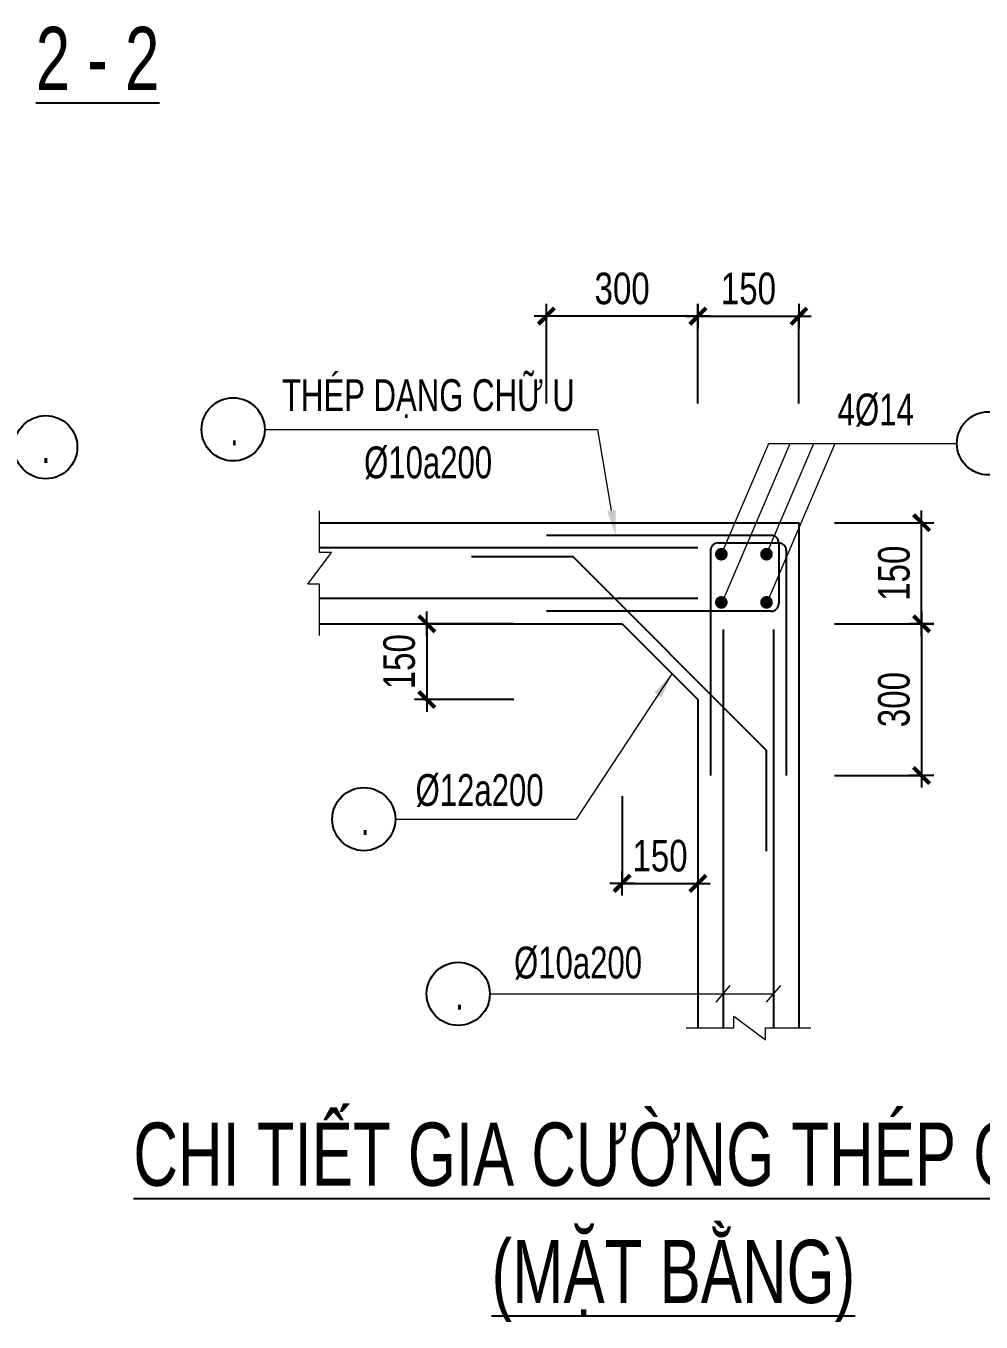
# Model space of a CAD drawing. Extents: x 1229855 to 1302267, y 1135177 to 1201195.
# Drawn here: x 1283294 to 1287075, y 1152161 to 1157290 of the extents above; entities that cross this region are included whole.
import ezdxf
from ezdxf.enums import TextEntityAlignment as Align

# ---------------------------------------------------------------- set-up
doc = ezdxf.new("R2010")
doc.units = 0
doc.header["$LTSCALE"] = 25
doc.header["$MEASUREMENT"] = 0
doc.header["$PDMODE"] = 98
doc.layers.get('DEFPOINTS').update_dxf_attribs({"linetype": 'CONTINUOUS'})
for name, color, linetype in [('02.CDC.DIM', 1, 'CONTINUOUS'), ('CDC.02.DIM', 1, 'CONTINUOUS'), ('CDC.03.BORDER', 3, 'CONTINUOUS'), ('CDC.05.STEEL', 4, 'CONTINUOUS'), ('CDC.06.TEXT', 2, 'CONTINUOUS'), ('CDC.14.STEELNUM', 3, 'CONTINUOUS')]:
    doc.layers.add(name, color=color, linetype=linetype)
doc.layers.add('KCS_CHI', color=1, linetype='CONTINUOUS', lineweight=15)
doc.styles.add('1', font='arial.ttf', dxfattribs={"width": 0.75})
doc.styles.add('KCS_SMTEXT', font='arial.ttf', dxfattribs={"width": 0.7})
doc.dimstyles.new('DX2', dxfattribs={"dimscale": 0.5, "dimtxt": 250, "dimasz": 0.8, "dimexe": 0, "dimexo": 0, "dimgap": 90, "dimtad": 1, "dimdec": 0, "dimzin": 13, "dimdsep": 46, "dimtxsty": '1', "dimblk1": 'CHEO', "dimblk2": 'CHEO', "dimsah": 1, "dimcen": 0, "dimclrd": 256, "dimclre": 256, "dimclrt": 2, "dimadec": 0, "dimazin": 0, "dimtfac": 1, "dimtdec": 0, "dimtix": 1, "dimtmove": 2, "dimatfit": 3, "dimldrblk": 'CHEO', "dimfxl": 1, "dimtolj": 1, "dimtzin": 13, "dimarcsym": 0})

# ---------------------------------------------------------------- blocks, each defined once
blk = doc.blocks.new('CHEO')
at = {"layer": '02.CDC.DIM'}
for points in [[(-121, 0), (121, 0)], [(0, 121), (0, -121)]]:
    blk.add_lwpolyline(points, dxfattribs=at)
at = {"layer": '02.CDC.DIM', "color": 2, "const_width": 40}
blk.add_lwpolyline([(80, 80), (-80, -81)], dxfattribs=at)
blk = doc.blocks.new('*D128')
at = {"layer": 'CDC.02.DIM', "lineweight": -2, "ltscale": 3, "transparency": 16777216}
for p, q in [((1285954.2, 1155796.3), (1285954.2, 1156141.4)), ((1285954.6, 1156141.4), (1286353.8, 1156141.4)), ((1286354.2, 1155796.3), (1286354.2, 1156141.4))]:
    blk.add_line(p, q, dxfattribs=at)
at = {"layer": 'DEFPOINTS', "color": 0, "ltscale": 3, "transparency": 16777216}
for p in [(1286354.2, 1156141.4), (1285954.2, 1155796.3), (1286354.2, 1155796.3)]:
    blk.add_point(p, dxfattribs=at)
at = {"layer": 'CDC.02.DIM', "lineweight": -2, "ltscale": 3, "transparency": 16777216, "xscale": 0.4, "yscale": 0.4, "zscale": 0.4, "rotation": 180}
blk.add_blockref('CHEO', (1285954.2, 1156141.4), dxfattribs=at)
at = {"layer": 'CDC.02.DIM', "lineweight": -2, "ltscale": 3, "transparency": 16777216, "xscale": 0.4, "yscale": 0.4, "zscale": 0.4}
blk.add_blockref('CHEO', (1286354.2, 1156141.4), dxfattribs=at)
at = {"layer": 'CDC.02.DIM', "color": 2, "ltscale": 3, "transparency": 16777216, "insert": (1286154.2, 1156250.2), "char_height": 125, "attachment_point": 5, "style": '1'}
blk.add_mtext('\\A1;150', dxfattribs=at)
blk = doc.blocks.new('*D129')
at = {"layer": 'CDC.02.DIM', "lineweight": -2, "ltscale": 3, "transparency": 16777216}
for p, q in [((1285654.2, 1154241.9), (1285654.2, 1153896.9)), ((1285954.2, 1154241.9), (1285954.2, 1153896.9)), ((1285654.6, 1153896.9), (1285953.8, 1153896.9))]:
    blk.add_line(p, q, dxfattribs=at)
at = {"layer": 'DEFPOINTS', "color": 0, "ltscale": 3, "transparency": 16777216}
for p in [(1285654.2, 1154241.9), (1285954.2, 1154241.9), (1285954.2, 1153896.9)]:
    blk.add_point(p, dxfattribs=at)
at = {"layer": 'CDC.02.DIM', "lineweight": -2, "ltscale": 3, "transparency": 16777216, "xscale": 0.4, "yscale": 0.4, "zscale": 0.4, "rotation": 180}
blk.add_blockref('CHEO', (1285654.2, 1153896.9), dxfattribs=at)
at = {"layer": 'CDC.02.DIM', "lineweight": -2, "ltscale": 3, "transparency": 16777216, "xscale": 0.4, "yscale": 0.4, "zscale": 0.4}
blk.add_blockref('CHEO', (1285954.2, 1153896.9), dxfattribs=at)
at = {"layer": 'CDC.02.DIM', "color": 2, "ltscale": 3, "transparency": 16777216, "insert": (1285804.2, 1154005.7), "char_height": 125, "attachment_point": 5, "style": '1'}
blk.add_mtext('\\A1;150', dxfattribs=at)
blk = doc.blocks.new('*D130')
at = {"layer": 'CDC.02.DIM', "lineweight": -2, "ltscale": 3, "transparency": 16777216}
for p, q in [((1285226.1, 1154924.1), (1284881.1, 1154924.1)), ((1284881.1, 1154923.7), (1284881.1, 1154624.5)), ((1285226.1, 1154624.1), (1284881.1, 1154624.1))]:
    blk.add_line(p, q, dxfattribs=at)
at = {"layer": 'DEFPOINTS', "color": 0, "ltscale": 3, "transparency": 16777216}
for p in [(1285226.1, 1154924.1), (1284881.1, 1154624.1), (1285226.1, 1154624.1)]:
    blk.add_point(p, dxfattribs=at)
at = {"layer": 'CDC.02.DIM', "lineweight": -2, "ltscale": 3, "transparency": 16777216, "xscale": 0.4, "yscale": 0.4, "zscale": 0.4}
for p, rotation in [((1284881.1, 1154924.1), 90), ((1284881.1, 1154624.1), 270)]:
    blk.add_blockref('CHEO', p, dxfattribs=dict(at, rotation=rotation))
at = {"layer": 'CDC.02.DIM', "color": 2, "ltscale": 3, "transparency": 16777216, "insert": (1284772.2, 1154774.1), "char_height": 125, "attachment_point": 5, "rotation": 90, "style": '1'}
blk.add_mtext('\\A1;150', dxfattribs=at)
blk = doc.blocks.new('T')
at = {"layer": 'CDC.05.STEEL', "const_width": 12.5}
blk.add_lwpolyline([(-7.8, 0, 1), (4.7, 0, 1)], format="xyb", close=True, dxfattribs=at)
blk = doc.blocks.new('*D131')
at = {"layer": 'CDC.02.DIM', "lineweight": -2, "ltscale": 3, "transparency": 16777216}
for p, q in [((1285354.2, 1155796.3), (1285354.2, 1156141.4)), ((1285953.8, 1156141.4), (1285354.6, 1156141.4)), ((1285954.2, 1155796.3), (1285954.2, 1156141.4))]:
    blk.add_line(p, q, dxfattribs=at)
at = {"layer": 'DEFPOINTS', "color": 0, "ltscale": 3, "transparency": 16777216}
for p in [(1285354.2, 1156141.4), (1285354.2, 1155796.3), (1285954.2, 1155796.3)]:
    blk.add_point(p, dxfattribs=at)
at = {"layer": 'CDC.02.DIM', "lineweight": -2, "ltscale": 3, "transparency": 16777216, "xscale": 0.4, "yscale": 0.4, "zscale": 0.4, "rotation": 180}
blk.add_blockref('CHEO', (1285354.2, 1156141.4), dxfattribs=at)
at = {"layer": 'CDC.02.DIM', "lineweight": -2, "ltscale": 3, "transparency": 16777216, "xscale": 0.4, "yscale": 0.4, "zscale": 0.4}
blk.add_blockref('CHEO', (1285954.2, 1156141.4), dxfattribs=at)
at = {"layer": 'CDC.02.DIM', "color": 2, "ltscale": 3, "transparency": 16777216, "insert": (1285654.2, 1156250.3), "char_height": 125, "attachment_point": 5, "style": '1'}
blk.add_mtext('\\A1;300', dxfattribs=at)
blk = doc.blocks.new('*D132')
at = {"layer": 'CDC.02.DIM', "lineweight": -2, "ltscale": 3, "transparency": 16777216}
for p, q in [((1286494.4, 1154924.1), (1286839.5, 1154924.1)), ((1286839.5, 1154923.7), (1286839.5, 1154324.5)), ((1286494.4, 1154324.1), (1286839.5, 1154324.1))]:
    blk.add_line(p, q, dxfattribs=at)
at = {"layer": 'DEFPOINTS', "color": 0, "ltscale": 3, "transparency": 16777216}
for p in [(1286494.4, 1154924.1), (1286494.4, 1154324.1), (1286839.5, 1154324.1)]:
    blk.add_point(p, dxfattribs=at)
at = {"layer": 'CDC.02.DIM', "lineweight": -2, "ltscale": 3, "transparency": 16777216, "xscale": 0.4, "yscale": 0.4, "zscale": 0.4}
for p, rotation in [((1286839.5, 1154924.1), 90), ((1286839.5, 1154324.1), 270)]:
    blk.add_blockref('CHEO', p, dxfattribs=dict(at, rotation=rotation))
at = {"layer": 'CDC.02.DIM', "color": 2, "ltscale": 3, "transparency": 16777216, "insert": (1286730.6, 1154624.1), "char_height": 125, "attachment_point": 5, "rotation": 90, "style": '1'}
blk.add_mtext('\\A1;300', dxfattribs=at)
blk = doc.blocks.new('*D133')
at = {"layer": 'CDC.02.DIM', "lineweight": -2, "ltscale": 3, "transparency": 16777216}
for p, q in [((1286494.4, 1155324.1), (1286839.5, 1155324.1)), ((1286839.5, 1154924.5), (1286839.5, 1155323.7)), ((1286494.4, 1154924.1), (1286839.5, 1154924.1))]:
    blk.add_line(p, q, dxfattribs=at)
at = {"layer": 'DEFPOINTS', "color": 0, "ltscale": 3, "transparency": 16777216}
for p in [(1286494.4, 1155324.1), (1286839.5, 1155324.1), (1286494.4, 1154924.1)]:
    blk.add_point(p, dxfattribs=at)
at = {"layer": 'CDC.02.DIM', "lineweight": -2, "ltscale": 3, "transparency": 16777216, "xscale": 0.4, "yscale": 0.4, "zscale": 0.4}
for p, rotation in [((1286839.5, 1155324.1), 90), ((1286839.5, 1154924.1), 270)]:
    blk.add_blockref('CHEO', p, dxfattribs=dict(at, rotation=rotation))
at = {"layer": 'CDC.02.DIM', "color": 2, "ltscale": 3, "transparency": 16777216, "insert": (1286730.7, 1155124.1), "char_height": 125, "attachment_point": 5, "rotation": 90, "style": '1'}
blk.add_mtext('\\A1;150', dxfattribs=at)

msp = doc.modelspace()

# ---------------------------------------------------------------- linework, layer by layer
at = {"layer": 'CDC.03.BORDER'}
for p, q in [((1284456.43, 1155324.1), (1286354.15, 1155324.1)), ((1286354.15, 1155324.1), (1286354.15, 1153325.16)), ((1284456.43, 1154924.1), (1285654.15, 1154924.1)), ((1285654.15, 1154924.1), (1285954.15, 1154624.1)), ((1285954.15, 1154624.1), (1285954.15, 1153325.16))]:
    msp.add_line(p, q, dxfattribs=at)
at = {"layer": 'CDC.05.STEEL'}
for p, q in [((1286244.15, 1155274.1), (1285354.15, 1155274.1)), ((1285954.15, 1155224.1), (1284456.43, 1155224.1)), ((1286004.15, 1155214.1), (1286004.15, 1154324.1)), ((1286034.15, 1155244.1), (1286274.15, 1155244.1)), ((1286274.15, 1155244.1), (1286274.15, 1155004.1)), ((1286304.15, 1155214.1), (1286304.15, 1154324.1)), ((1285954.15, 1155024.1), (1284456.43, 1155024.1)), ((1286244.15, 1154974.1), (1285354.15, 1154974.1)), ((1286054.15, 1154901.5), (1286054.15, 1153325.16)), ((1286254, 1154901.5), (1286254, 1153325.16))]:
    msp.add_line(p, q, dxfattribs=at)
msp.add_lwpolyline([(1285058.48, 1155190.48), (1285458.48, 1155190.48), (1286224.48, 1154424.48), (1286224.48, 1154024.48)], dxfattribs=at)
at = {"layer": 'CDC.05.STEEL', "const_width": 25}
msp.add_lwpolyline([(1286034.47, 1155008.83, -1), (1286059.47, 1155008.83, -1)], format="xyb", close=True, dxfattribs=at)
at = {"layer": 'CDC.05.STEEL'}
for centre, start, end in [((1286244.15, 1155244.1), 0, 90), ((1286034.15, 1155214.1), 90, 180), ((1286274.15, 1155214.1), 0, 90), ((1286244.15, 1155004.1), 270, 0)]:
    msp.add_arc(centre, 30, start, end, dxfattribs=at)
at = {"layer": 'CDC.14.STEELNUM'}
for centre in [(1284114.13, 1155693.29), (1283372.47, 1155623), (1287104.37, 1155637.92), (1284631.6, 1154151.07), (1285005.4, 1153459.69)]:
    msp.add_circle(centre, 125, dxfattribs=at)
at = {"layer": 'KCS_CHI'}
for p, q in [((1284239.13, 1155693.29), (1285558.36, 1155693.29)), ((1285611.71, 1155372.66), (1285558.36, 1155693.29)), ((1286046.97, 1155199.37), (1286234.51, 1155637.92)), ((1286050.16, 1155008.9), (1286319.15, 1155637.92)), ((1286225.68, 1155199.37), (1286413.22, 1155637.92)), ((1286228.87, 1155008.9), (1286497.86, 1155637.92)), ((1286234.51, 1155637.92), (1286979.37, 1155637.92)), ((1285851.46, 1154725.79), (1285471.86, 1154151.07)), ((1284756.6, 1154151.07), (1285471.86, 1154151.07)), ((1285130.4, 1153459.69), (1286254, 1153459.69)), ((1286026.33, 1153426.59), (1286081.98, 1153492.78)), ((1286226.17, 1153426.59), (1286281.82, 1153492.78))]:
    msp.add_line(p, q, dxfattribs=at)
for points in [[(1284456.43, 1154877.22), (1284456.43, 1155081.13), (1284409.56, 1155081.13), (1284503.31, 1155206.13), (1284456.43, 1155206.13), (1284456.43, 1155370.97)], [(1285907.28, 1153325.16), (1286096.25, 1153325.16), (1286096.25, 1153372.04), (1286221.25, 1153278.29), (1286221.25, 1153325.16), (1286401.03, 1153325.16)]]:
    msp.add_lwpolyline(points, dxfattribs=at)
for points in [[(1285628.13, 1155375.47), (1285595.28, 1155369.85), (1285628.59, 1155274.1)], [(1285782.09, 1154651.85), (1285809.82, 1154633.35), (1285851.46, 1154725.79)]]:
    msp.add_solid(points, dxfattribs=at)

# ---------------------------------------------------------------- block references
at = {"layer": 'CDC.05.STEEL', "xscale": -2, "yscale": 2, "zscale": 2, "rotation": 180}
for p in [(1286050.16, 1155199.43), (1286228.87, 1155199.43), (1286228.87, 1155008.9)]:
    msp.add_blockref('T', p, dxfattribs=at)

# ---------------------------------------------------------------- texts
at = {"layer": 'CDC.06.TEXT', "style": 'KCS_SMTEXT', "width": 0.7}
msp.add_text('%%U2 - 2', height=250, dxfattribs=at).set_placement((1283577.68, 1157036.19), align=Align.CENTER)
at = {"layer": 'CDC.06.TEXT', "linetype": 'ByBlock', "style": 'KCS_SMTEXT', "width": 0.7}
for s, p in [('THÉP DẠNG CHỮ U', (1284307.38, 1155765.87)), ('4%%C14', (1286507.42, 1155709.01)), ('%%C10a200', (1284632.68, 1155499.85)), ('%%C10a200', (1285226.18, 1153520.69))]:
    msp.add_text(s, height=126, dxfattribs=at).set_placement(p)
msp.add_text('%%C12a200', height=126, dxfattribs=at).set_placement((1285089.85, 1154266.52), align=Align.MIDDLE)
at = {"layer": 'CDC.06.TEXT', "style": 'KCS_SMTEXT', "width": 0.7}
for s, p in [('%%UCHI TIẾT GIA CƯỜNG THÉP GÓC BỂ', (1285857.02, 1152861.35)), ('%%U(MẶT BẰNG)', (1285857.02, 1152361.35))]:
    msp.add_text(s, height=250, dxfattribs=at).set_placement(p, align=Align.MIDDLE)
at = {"layer": 'CDC.14.STEELNUM', "style": 'KCS_SMTEXT', "width": 0.7}
for p in [(1284119, 1155693.29), (1284636.46, 1154151.07), (1285010.27, 1153459.69)]:
    msp.add_text('.', height=125, dxfattribs=at).set_placement(p, align=Align.MIDDLE)
at = {"layer": 'CDC.14.STEELNUM', "ltscale": 2, "style": 'KCS_SMTEXT', "width": 0.7}
msp.add_text('.', height=125, dxfattribs=at).set_placement((1283372.47, 1155623), align=Align.MIDDLE)

# ---------------------------------------------------------------- dimensions: what is measured, and where the dimension line sits
at = {"layer": 'CDC.02.DIM', "ltscale": 3}
for p1, p2, distance, picture, middle in [((1285954.15, 1155796.32), (1285354.15, 1155796.32), -345.08, '*D131', (1285654.15, 1156250.26)), ((1285226.14, 1154924.1), (1285226.14, 1154624.1), -345.08, '*D130', (1284772.24, 1154774.1)), ((1286494.41, 1154924.1), (1286494.41, 1154324.1), 345.08, '*D132', (1286730.63, 1154624.1)), ((1285654.15, 1154241.93), (1285954.15, 1154241.93), -345.08, '*D129', (1285804.15, 1154005.68))]:
    dim = msp.add_aligned_dim(p1=p1, p2=p2, distance=distance, dimstyle='DX2', override={"dimlfac": 0.5}, dxfattribs=at)
    dim.commit()
    dim.dimension.update_dxf_attribs({"geometry": picture, "text_midpoint": middle})
for p1, p2, distance, picture, middle in [((1285954.15, 1155796.32), (1286354.15, 1155796.32), 345.08, '*D128', (1286154.15, 1156250.22)), ((1286494.41, 1154924.1), (1286494.41, 1155324.1), -345.08, '*D133', (1286730.67, 1155124.1))]:
    dim = msp.add_aligned_dim(p1=p1, p2=p2, distance=distance, text='150', dimstyle='DX2', override={"dimlfac": 0.5}, dxfattribs=at)
    dim.commit()
    dim.dimension.update_dxf_attribs({"geometry": picture, "text_midpoint": middle})

doc.saveas('drawing.dxf')
